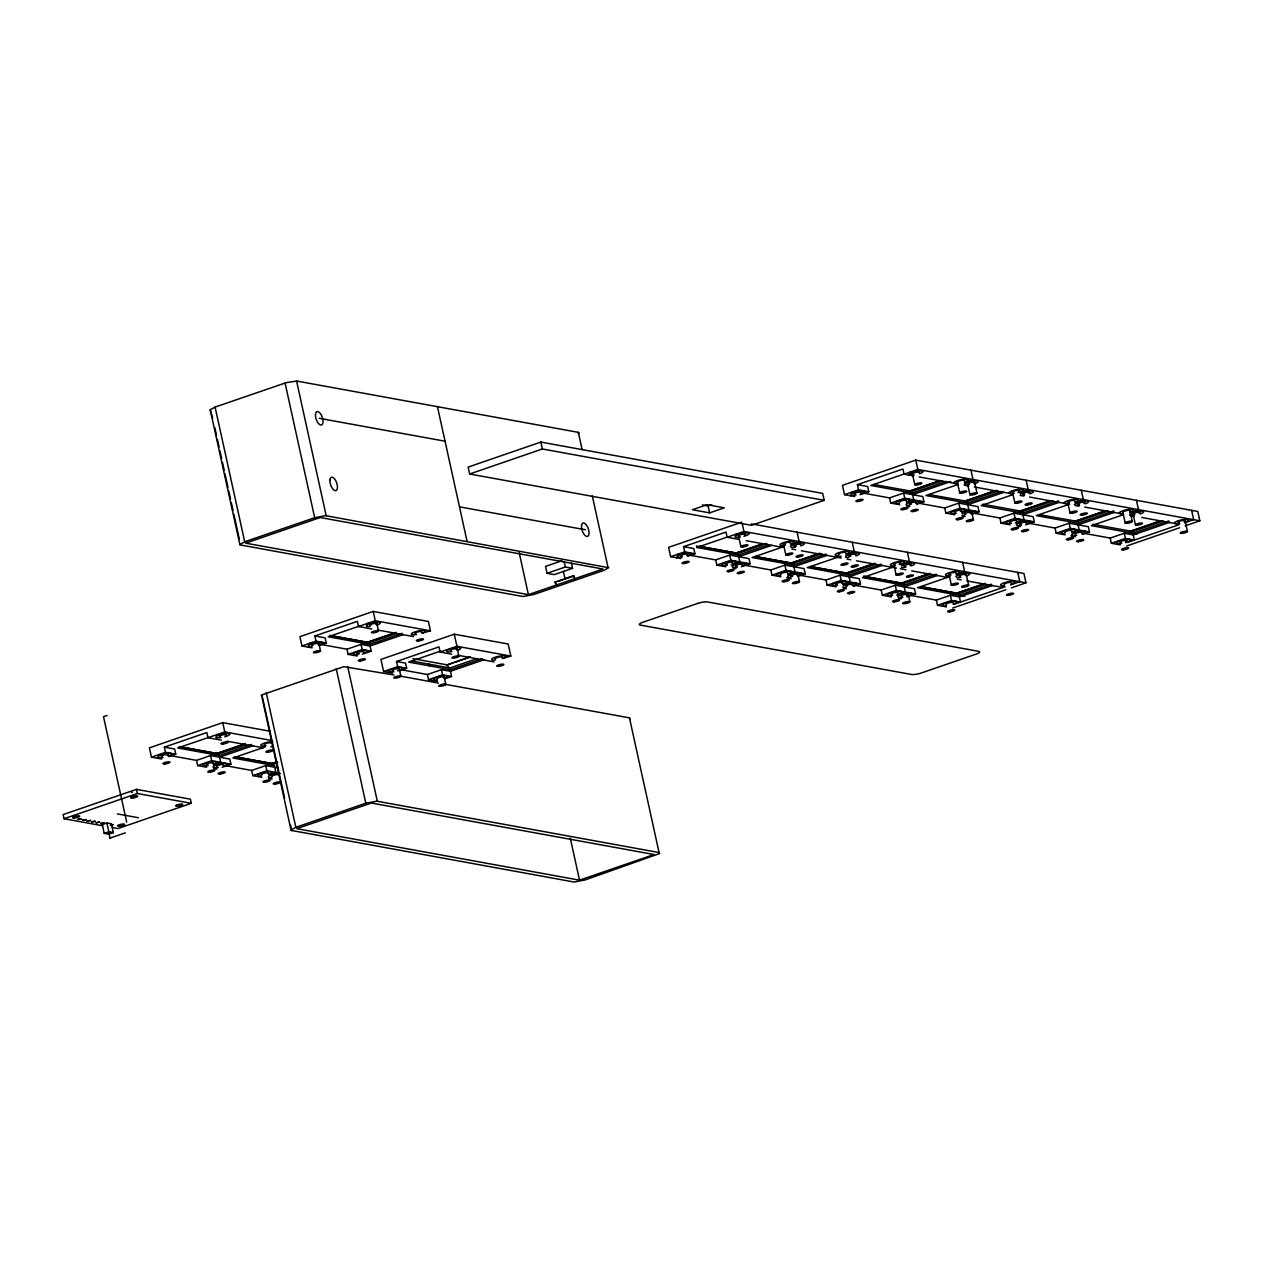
<?xml version="1.0" encoding="UTF-8"?>
<svg xmlns="http://www.w3.org/2000/svg" width="1263" height="1263" viewBox="0 0 1263 1263"><rect width="100%" height="100%" fill="white"/><g stroke="black" fill="none" stroke-linecap="round" stroke-linejoin="round"><path stroke-width="1.5" d="M239.828 544.669L244.706 541.78L314.676 517.704L325.633 515.651L608.766 567.719L603.903 570.387L533.917 594.463L522.961 596.515L239.954 544.874L210.226 409.765L215.089 407.096L286.117 382.689L296.584 381.031L578.328 432.341L579.149 433.035L578.249 433.935M290.948 830.201L295.826 827.297L365.812 803.221L376.769 801.168L659.065 852.541L659.744 853.504L585.053 879.979L574.097 882.032L291.09 830.391L261.504 695.013L343.836 666.69L394.024 674.979M629.827 719.121L629.463 717.858L444.197 684.12M540.848 442.082L468.147 467.089L469.662 474.004L751.517 525.329L824.218 500.322L822.687 493.407L540.848 442.082L542.364 448.981L824.218 500.322M469.662 474.004L542.364 448.981M416.537 634.563A7.246 1.595 -12.4 0 1 412.148 633.095A7.246 1.595 -12.4 0 1 423.279 630.411A7.246 1.595 -12.4 0 1 421.905 633.268L430.446 630.805L428.394 621.475L373.217 611.434L299.915 636.647L301.952 645.977L312.198 647.84M314.866 635.952L325.112 637.831L326.249 643.009L316.003 641.146L314.866 635.952L357.334 621.349L358.471 626.527L371.78 628.958M360.413 625.706L328.206 636.773L369.901 644.367L402.108 633.3M702.37 504.932L708.117 505.974L711.779 504.711M301.952 645.977L316.003 641.146M358.471 626.527L375.269 620.749L430.446 630.805M107.087 715.458L103.503 716.689L126.71 822.229M307.714 647.019L309.23 646.498M562.019 560.725L545.521 566.408L547.037 573.307L554.236 574.618L572.565 568.318L571.429 563.14M319.223 645.425L326.249 643.009M709.632 512.873L724.299 507.837L707.043 504.695L692.392 509.731L709.632 512.873L708.117 505.974M547.037 573.307L565.366 567.008L572.565 568.318M320.518 644.383L347.009 649.198L361.06 644.367L370.043 646.009L403.276 634.579M331.316 635.778L367.091 642.299L395.856 632.4M367.912 642.283L393.567 633.458M396.361 633.41L369.522 642.646L367.091 642.299M555.01 582.054L556.509 584.974L555.01 582.054L573.339 575.754L574.839 578.675L573.339 575.754M557.741 581.58L563.235 579.701M574.239 575.912L565.066 579.07L563.393 571.476M347.009 649.198L348.146 654.392L362.197 649.545L371.18 651.187L370.043 646.009M1185.183 525.85L1199.85 520.814L1197.798 511.483L915.77 460.127L842.453 485.339L844.505 494.67L854.751 496.533M528.408 594.652L602.94 569.013L320.202 517.514L245.654 543.153L528.408 594.652L519.188 552.689M741.902 522.14L668.585 547.368L670.637 556.683L680.868 558.562M362.402 654.202L371.18 651.187M857.419 484.66L867.665 486.523L868.802 491.702L858.556 489.839L857.419 484.66L902.934 468.999L904.071 474.178L913.575 475.914M683.551 546.674L693.782 548.537L694.934 553.715L684.688 551.852L683.551 546.674L726.004 532.07L727.141 537.249L738.555 539.333M904.75 473.783L870.76 485.481L912.439 493.075L946.445 481.377M844.505 494.67L858.556 489.839M904.071 474.178L917.822 469.441L1199.85 520.814M696.497 545.774L696.876 547.495L727.299 537.028M670.637 556.683L684.688 551.852M727.141 537.249L743.939 531.47L1025.982 582.827L1023.93 573.513L751.406 523.877M850.252 495.712L851.783 495.191M495.207 660.06A7.246 1.595 -12.4 0 1 493.249 658.007A7.246 1.595 -12.4 0 1 504.095 655.718A7.246 1.595 -12.4 0 1 502.295 658.56L510.836 656.097L508.184 644.019L454.27 634.2L380.952 659.412L383.605 671.506L392.604 673.132M676.384 557.741L677.915 557.22M860.024 494.717L868.802 491.702M687.893 556.146L694.934 553.715M396.519 661.496L405.518 663.122L406.654 668.301L397.671 666.675L396.519 661.496L438.987 646.877L440.124 652.055L451.68 654.171M270.282 731.277L222.73 722.625L149.413 747.838L151.465 757.169L161.711 759.031M440.803 650.998L408.596 662.08L450.291 669.674L482.498 658.591M383.605 671.506L397.671 666.675M440.124 652.055L456.922 646.277L510.836 656.097M164.379 747.143L174.626 749.022L175.762 754.2L165.516 752.338L164.379 747.143L206.832 732.54L207.985 737.718L221.293 740.15M863.071 493.075L889.547 497.906L903.598 493.059L922.827 496.564L923.963 501.743L916.938 504.158M940.209 480.477L909.644 490.991L912.06 491.339L942.482 480.871M906.787 492.238L939.783 480.887M388.104 672.326L389.636 671.79M689.188 555.104L715.679 559.919L729.73 555.089L748.959 558.593L750.096 563.772L741.318 566.787M699.986 546.5L735.776 553.02L762.741 543.737M734.75 553.636L764.068 543.548M766.815 543.516L738.192 553.368L735.776 553.02M399.629 670.716L406.654 668.301M950.818 481.55L912.596 494.701L913.733 499.88L906.708 502.295M151.465 757.169L165.516 752.338M272.334 740.607L224.782 731.94L177.704 747.964L219.399 755.558L251.605 744.491M696.876 547.495L738.571 555.089L768.993 544.621M889.547 497.906L890.683 503.084L904.75 498.254L923.963 501.743M771.946 545.284L738.713 556.73L739.85 561.909L731.072 564.924M715.679 559.919L716.816 565.098L730.867 560.267L750.096 563.772M157.212 758.21L158.743 757.689M958.128 484.439L925.921 495.522L967.616 503.116L1001.606 491.418M965.358 482.119L972.984 479.498L970.947 470.168M168.737 756.616L175.762 754.2M784.26 546.469L752.053 557.551L793.732 565.129L825.939 554.062M791.475 544.148L799.116 541.511L797.064 532.197M412.985 658.654L446.881 664.827L470.262 656.792M447.702 664.827L453.196 662.933M455.027 662.301L469.694 657.249M401.792 669.848L427.399 674.505L441.45 669.674L450.433 671.3L484.045 659.744M476.751 658.718L449.912 667.953L412.006 661.038M427.399 674.505L428.536 679.683L442.587 674.852L451.57 676.494L450.433 671.3M170.031 755.574L196.507 760.389L210.558 755.558L229.787 759.063L230.924 764.241L222.146 767.273M180.83 746.97L216.605 753.49L245.369 743.591M215.578 754.106L243.08 744.649M245.859 744.602L219.02 753.837L216.605 753.49M444.544 678.91L451.57 676.494M252.774 745.77L219.541 757.2L220.693 762.378L213.668 764.794M918.233 503.132L944.724 507.947L958.775 503.116L978.004 506.621L979.141 511.799L972.115 514.215M995.37 490.533L964.821 501.048L967.237 501.395L997.644 490.928M963.795 501.664L996.791 490.312M196.507 760.389L197.644 765.583L211.695 760.736L230.924 764.241M744.365 565.145L770.84 569.976L784.891 565.129L804.121 568.634L805.273 573.812L798.232 576.228M755.163 556.541L790.938 563.061L819.703 553.162M789.912 563.677L817.414 554.22M112.265 827.502L117.98 828.544L191.281 803.315L190.381 799.179L136.467 789.359L63.15 814.588L64.066 818.724L102.761 825.781M821.992 553.557L793.353 563.409L790.938 563.061M1004.164 492.223L967.758 504.758L968.895 509.936L961.869 512.352M265.088 746.938L232.881 758.021L274.576 765.615L274.197 763.878L234.397 756.632M944.724 507.947L945.861 513.125L959.912 508.294L979.141 511.799M827.107 555.341L793.89 566.771L795.027 571.95L788.001 574.365M64.066 818.724L137.383 793.511L191.281 803.315M770.84 569.976L771.993 575.154L786.044 570.308L805.273 573.812M1013.305 494.496L981.098 505.579L1022.777 513.157L1058.568 500.858M1020.52 492.175L1028.161 489.539L1026.109 480.224M841.142 556.083L807.215 567.592L848.91 575.186L881.116 564.103M846.652 554.189L854.277 551.568L852.241 542.237M786.723 577.838L788.254 577.302M225.193 765.615L251.684 770.446L265.735 765.615L278.128 767.872M235.992 757.011L271.782 763.531L277.165 761.684M272.587 763.515L276.25 762.268M277.765 762.647L271.782 763.531M106.929 823.018L102.271 824.613L104.213 833.375L108.697 834.196L113.338 832.601L111.412 823.823L106.929 823.018L108.855 831.78L113.338 832.601M975.304 513.52L999.886 517.988L1013.936 513.157L1033.166 516.662L1034.302 521.84L1025.524 524.871M1050.548 500.574L1019.983 511.089L1022.399 511.436L1052.821 500.969M1018.957 511.704L1050.121 500.985M251.684 770.446L252.821 775.624L266.872 770.793L279.691 773.13M799.526 575.186L826.018 580.017L840.069 575.186L859.298 578.691L860.435 583.869L853.409 586.285M810.325 566.598L846.115 573.102L874.88 563.219M845.089 573.718L872.575 564.261M875.37 564.229L848.531 573.465L846.115 573.102M1059.341 502.264L1022.935 514.799L1024.072 519.977L1015.278 522.993M268.83 774.835L275.855 772.419L274.718 767.241M999.886 517.988L1001.022 523.182L1015.089 518.335L1034.302 521.84M882.284 565.382L849.052 576.812L850.188 581.99L843.163 584.422M104.213 833.375L108.855 831.78M826.018 580.017L827.154 585.195L841.205 580.364L860.435 583.869M1068.466 504.537L1036.26 515.62L1077.955 523.214L1113.745 510.899M1075.697 502.216L1083.322 499.595L1081.286 490.265M894.599 566.566L862.392 577.633L904.071 585.227L936.278 574.16M901.814 564.245L909.455 561.609L907.402 552.294M125.353 832.838L110.07 838.095L108.855 833.012M1028.571 523.214L1055.063 528.045L1069.114 523.214L1088.343 526.703L1089.48 531.897L1082.454 534.312M1105.709 510.615L1075.16 521.13L1077.576 521.477L1107.983 511.026M1074.134 521.745L1105.283 511.026M854.704 585.243L881.179 590.058L895.23 585.227L914.459 588.732L915.612 593.91L906.818 596.925M863.608 576.291L901.277 583.159L930.042 573.26M900.251 583.774L929.584 573.686M930.531 574.27L903.692 583.506L901.277 583.159M1114.503 512.32L1078.097 524.84L1079.234 530.018L1072.208 532.449M1055.063 528.045L1056.2 533.223L1070.25 528.392L1089.48 531.897M937.446 575.439L904.229 586.869L905.366 592.047L896.572 595.062M881.179 590.058L882.332 595.236L896.383 590.405L915.612 593.91M1123.644 514.594L1091.437 525.661L1136.874 533.949M1130.859 512.257L1138.5 509.636L1136.447 500.306M949.76 576.607L917.554 587.69L964.869 596.31M956.991 574.286L964.616 571.665L962.58 562.335M1072.461 535.386L1070.929 535.907L1075.429 536.728M1083.749 533.27L1110.224 538.085L1124.275 533.254L1133.274 534.896L1169.68 522.361M1160.886 520.672L1130.322 531.186L1132.737 531.534L1163.16 521.066M1131.127 531.17L1160.46 521.082M909.865 595.283L936.357 600.114L950.408 595.283L959.391 596.91L992.623 585.479M920.664 586.679L956.454 593.2L985.219 583.301M955.428 593.815L982.914 584.359M1168.907 520.94L1133.116 533.254L1132.737 531.534L1092.953 524.287M985.708 584.327L958.87 593.547L956.454 593.2M991.455 584.201L959.249 595.283L958.87 593.547L920.964 586.648M1110.224 538.085L1111.361 543.264L1125.428 538.433L1134.411 540.075L1133.274 534.896M936.357 600.114L937.493 605.293L951.544 600.462L960.527 602.088L959.391 596.91M1127.385 542.49L1179.011 524.729M1184.505 522.835L1193.661 519.677L1191.625 510.363M953.502 604.503L1005.127 586.742M1010.637 584.864L1019.794 581.706L1017.741 572.376M1126.533 546.026L1179.689 527.745M952.665 608.056L1005.806 589.774M1011.316 587.879L1025.982 582.827M579.528 880.169L654.076 854.53L371.322 803.031L296.789 828.67L579.528 880.169L570.308 838.206M110.67 824.802L113.354 824.597L110.339 825.513M910.181 472.078L912.344 472.473M967.505 482.513L964.458 481.961A7.246 1.595 -12.4 0 0 966.258 479.119A7.246 1.595 -12.4 0 0 955.396 481.408A7.246 1.595 -12.4 0 0 957.37 483.445M1019.62 492.002L1022.683 492.57M1077.844 502.611L1074.797 502.058A7.246 1.595 -12.4 0 0 1076.171 499.201A7.246 1.595 -12.4 0 0 1065.025 501.885A7.246 1.595 -12.4 0 0 1069.414 503.353M1133.022 512.652L1129.959 512.099A7.246 1.595 -12.4 0 0 1131.759 509.257A7.246 1.595 -12.4 0 0 1120.897 511.547A7.246 1.595 -12.4 0 0 1122.87 513.599M1186.036 522.314L1185.136 522.156A7.246 1.595 -12.4 0 0 1186.51 519.298A7.246 1.595 -12.4 0 0 1175.364 521.982A7.246 1.595 -12.4 0 0 1179.753 523.45M919.18 476.925L957.749 483.95M964.995 485.276L968.737 485.955M974.357 486.981L1012.91 494.007M1023.914 495.996L1020.157 495.317A7.246 1.595 -12.4 0 0 1024.498 495.159M1029.519 497.022L1069.587 504.316M1079.076 506.053L1075.334 505.374A7.246 1.595 -12.4 0 0 1079.66 505.216M1084.696 507.079L1123.249 514.088M1130.496 515.415L1134.253 516.093M1141.736 517.467L1178.426 524.145M873.87 484.471L912.06 491.339L912.439 493.075M929.031 494.528L967.237 501.395L967.616 503.116M982.614 504.19L1022.399 511.436L1022.777 513.157M1039.37 514.625L1077.576 521.477L1077.955 523.214M852.146 492.049L854.293 492.428M907.308 502.09L909.471 502.485M962.485 512.131L964.632 512.525M1017.646 522.187L1019.809 522.582M1072.824 532.228L1074.971 532.623M890.683 503.084L899.682 504.711M906.929 506.037L909.913 506.589M945.861 513.125L954.844 514.767M962.09 516.078L965.09 516.63M1001.022 523.182L1010.021 524.808M1017.268 526.134L1020.251 526.671M1056.2 533.223L1065.183 534.865M1111.361 543.264L1120.36 544.906M319.255 418.306L445.05 441.213M736.313 534.091L738.46 534.486M793.638 544.542L790.575 543.974A7.246 1.595 -12.4 0 0 791.964 541.132A7.246 1.595 -12.4 0 0 780.818 543.816A7.246 1.595 -12.4 0 0 785.207 545.269M848.799 554.583L845.752 554.031A7.246 1.595 -12.4 0 0 847.552 551.189A7.246 1.595 -12.4 0 0 836.69 553.478A7.246 1.595 -12.4 0 0 838.664 555.515M900.914 564.072L903.976 564.624M959.138 574.681L956.091 574.128A7.246 1.595 -12.4 0 0 957.465 571.271A7.246 1.595 -12.4 0 0 946.334 573.955A7.246 1.595 -12.4 0 0 950.723 575.423M1012.152 584.327L1011.253 584.169A7.246 1.595 -12.4 0 0 1013.052 581.327A7.246 1.595 -12.4 0 0 1002.191 583.617A7.246 1.595 -12.4 0 0 1004.164 585.669M746.165 540.706L782.318 547.289M791.822 549.026L795.627 549.721M801.342 550.763L841.284 558.041M846.999 559.083L850.804 559.762M856.503 560.804L896.462 568.082M900.266 568.776L905.966 569.818M911.681 570.86L947.818 577.444M957.338 579.164L961.143 579.859M966.842 580.901L1002.996 587.484M698.392 546.121L738.192 553.368L738.571 555.089M755.463 556.509L793.353 563.409L793.732 565.129M810.625 566.55L848.531 573.465L848.91 575.186M863.908 576.26L903.692 583.506L904.071 585.227M459.479 506.842L585.274 529.75M678.263 554.062L680.425 554.457M733.44 564.103L735.587 564.498M788.601 574.16L790.764 574.554M843.779 584.201L845.926 584.595M898.94 594.257L901.103 594.652M716.816 565.098L725.799 566.74M733.045 568.05L736.045 568.603M771.993 575.154L780.976 576.781M788.223 578.107L791.206 578.643M827.154 585.195L836.138 586.837M843.384 588.148L846.384 588.7M882.332 595.236L891.315 596.878M898.561 598.204L901.545 598.741M937.493 605.293L946.476 606.919M367.628 623.385L369.791 623.78M377.495 630L413.633 636.584M457.459 655.213L494.038 661.875M329.722 635.4L369.522 642.646L369.901 644.367M309.593 643.341L311.756 643.735M348.146 654.392L357.129 656.018M428.536 679.683L437.519 681.325M399.818 676.037L438.403 683.062M217.141 734.577L219.304 734.971M227.008 741.192L263.146 747.775M179.22 746.591L219.02 753.837L219.399 755.558M159.106 754.532L161.254 754.927M214.268 764.589L216.431 764.983M269.445 774.629L271.592 775.024M197.644 765.583L206.627 767.209M213.889 768.536L216.873 769.072M252.821 775.624L261.804 777.266M269.051 778.576L272.05 779.129M117.348 813.893L138.472 817.745M262.183 695.976L261.346 695.518M446.881 664.827L450.291 669.674M210.211 409.986L212.737 418.148M1185.089 520.751L1187.457 531.518A3.631 0.789 -12.4 0 1 1182.168 533.349A3.631 0.789 -12.4 0 1 1182.105 531.944A3.631 0.789 -12.4 0 1 1187.457 531.518M1133.069 514.057L1135.437 524.84M1129.911 510.694L1132.28 521.477A3.631 0.789 -12.4 0 1 1126.991 523.292A3.631 0.789 -12.4 0 1 1126.943 521.887A3.631 0.789 -12.4 0 1 1132.28 521.477M1122.823 512.194L1125.191 522.961M1124.275 533.254L1125.428 538.433M1067.661 502.153L1070.029 512.92M1069.114 523.214L1070.25 528.392M1012.484 492.096L1014.852 502.879M1013.936 513.157L1015.089 518.335M974.641 482.419L977.009 493.202A3.631 0.789 -12.4 0 1 971.721 495.017A3.631 0.789 -12.4 0 1 971.673 493.612A3.631 0.789 -12.4 0 1 977.009 493.202M967.553 483.918L969.937 494.686M971.784 512.431L973.394 519.756A3.631 0.789 -12.4 0 1 968.09 521.587A3.631 0.789 -12.4 0 1 968.042 520.182A3.631 0.789 -12.4 0 1 973.394 519.756M957.322 482.056L959.691 492.823M958.775 503.116L959.912 508.294M966.274 574.586L968.658 585.353A3.631 0.789 -12.4 0 1 963.353 587.184A3.631 0.789 -12.4 0 1 963.306 585.779A3.631 0.789 -12.4 0 1 968.658 585.353M948.955 574.207L951.323 584.99M950.408 595.283L951.544 600.462M915.77 460.127L917.822 469.441M912.391 473.878L914.759 484.645M903.598 493.059L904.75 498.254M908.239 594.557L909.849 601.867A3.631 0.789 -12.4 0 1 904.561 603.698A3.631 0.789 -12.4 0 1 904.513 602.293A3.631 0.789 -12.4 0 1 909.849 601.867M893.778 564.166L896.146 574.933M895.23 585.227L896.383 590.405M840.069 575.186L841.205 580.364M797.9 574.46L799.511 581.785A3.631 0.789 -12.4 0 1 794.222 583.601A3.631 0.789 -12.4 0 1 794.174 582.196A3.631 0.789 -12.4 0 1 799.511 581.785M783.439 544.069L785.807 554.852M784.891 565.129L786.044 570.308M742.312 524.003L743.939 531.47M738.523 535.891L740.892 546.658M729.73 555.089L730.867 560.267M578.328 432.341L582.132 449.66M592.284 495.838L607.945 567.024M629.463 717.858L659.065 852.541M564.229 561.83L565.366 567.008M437.456 406.686L467.073 541.369M454.27 634.2L456.922 646.277M457.332 648.977L458.943 656.302A3.631 0.789 -12.4 0 1 453.638 658.118A3.631 0.789 -12.4 0 1 453.591 656.728A3.631 0.789 -12.4 0 1 458.943 656.302M444.213 677.126L445.823 684.451A3.631 0.789 -12.4 0 1 440.534 686.267A3.631 0.789 -12.4 0 1 440.487 684.862A3.631 0.789 -12.4 0 1 445.823 684.451M441.45 669.674L442.587 674.852M429.073 664.149L429.452 665.869M399.282 668.948L400.892 676.273A3.631 0.789 -12.4 0 1 395.603 678.089A3.631 0.789 -12.4 0 1 395.556 676.684A3.631 0.789 -12.4 0 1 400.892 676.273M376.927 623.685L378.537 630.995A3.631 0.789 -12.4 0 1 373.248 632.826A3.631 0.789 -12.4 0 1 373.201 631.421A3.631 0.789 -12.4 0 1 378.537 630.995M373.217 611.434L375.269 620.749M361.06 644.367L362.197 649.545M296.584 381.031L326.186 515.714M347.704 666.548L377.321 801.231M285.075 383.021L314.676 517.704M336.195 668.537L365.812 803.221M318.892 643.641L320.502 650.966A3.631 0.789 -12.4 0 1 315.213 652.782A3.631 0.789 -12.4 0 1 315.15 651.392A3.631 0.789 -12.4 0 1 320.502 650.966M215.089 407.096L244.706 541.78M214.852 427.778L216.541 435.467M217.394 439.319L219.083 447.007M219.936 450.859L221.625 458.564M222.462 462.4L224.167 470.104M225.003 473.957L227.972 487.423M228.808 491.26L230.498 498.964M231.35 502.816L233.039 510.505M233.892 514.357L239.386 539.364M266.225 692.613L295.826 827.297M262.593 697.902L284.601 797.948M290.522 824.881L291.785 830.659M265.735 765.615L266.872 770.793M222.73 722.625L224.782 731.94M210.558 755.558L211.695 760.736M136.467 789.359L137.383 793.511M451.996 651.676A7.246 1.595 -12.4 0 1 447.607 650.208A7.246 1.595 -12.4 0 1 458.753 647.524A7.246 1.595 -12.4 0 1 457.38 650.382M393.961 671.648A7.246 1.595 -12.4 0 1 389.904 669.99A7.246 1.595 -12.4 0 1 401.508 667.543A7.246 1.595 -12.4 0 1 397.624 670.874M437.172 680.031A7.246 1.595 -12.4 0 1 435.198 677.978A7.246 1.595 -12.4 0 1 446.06 675.689A7.246 1.595 -12.4 0 1 444.26 678.531M451.301 650.824A3.631 0.789 -12.4 0 1 451.254 649.687A3.631 0.789 -12.4 0 1 456.275 648.629A3.631 0.789 -12.4 0 1 456.306 649.766M495.649 658.954A3.631 0.789 -12.4 0 1 498.222 657.202A3.631 0.789 -12.4 0 1 502.137 657.391M393.251 670.795A3.631 0.789 -12.4 0 1 393.219 669.643A3.631 0.789 -12.4 0 1 398.224 668.601A3.631 0.789 -12.4 0 1 398.271 669.737M437.614 678.926A3.631 0.789 -12.4 0 1 440.645 677.063A3.631 0.789 -12.4 0 1 443.755 677.631M906.203 504.158A7.246 1.595 -12.4 0 1 917.333 500.937A7.246 1.595 -12.4 0 1 916.654 503.795M909.565 505.279A7.246 1.595 -12.4 0 1 906.234 504.995M1014.252 493.296A7.246 1.595 -12.4 0 1 1010.195 491.654A7.246 1.595 -12.4 0 1 1021.799 489.207A7.246 1.595 -12.4 0 1 1017.915 492.523M964.237 484.187A7.246 1.595 -12.4 0 1 975.368 480.982A7.246 1.595 -12.4 0 1 974.704 483.824M967.616 485.324A7.246 1.595 -12.4 0 1 964.269 485.024M956.217 513.267A7.246 1.595 -12.4 0 1 951.828 511.799A7.246 1.595 -12.4 0 1 962.959 509.115A7.246 1.595 -12.4 0 1 961.585 511.973M969.353 484.25A3.631 0.789 -12.4 0 1 968.184 483.319A3.631 0.789 -12.4 0 1 973.363 482.071A3.631 0.789 -12.4 0 1 973.631 483.208M1013.542 492.459A3.631 0.789 -12.4 0 1 1013.51 491.307A3.631 0.789 -12.4 0 1 1018.515 490.249A3.631 0.789 -12.4 0 1 1018.562 491.402M911.318 504.205A3.631 0.789 -12.4 0 1 910.149 503.29A3.631 0.789 -12.4 0 1 915.312 502.043A3.631 0.789 -12.4 0 1 915.596 503.179M955.507 512.415A3.631 0.789 -12.4 0 1 955.46 511.278A3.631 0.789 -12.4 0 1 960.48 510.22A3.631 0.789 -12.4 0 1 960.512 511.357M856.109 495.033A7.246 1.595 -12.4 0 1 851.72 493.58A7.246 1.595 -12.4 0 1 862.866 490.897A7.246 1.595 -12.4 0 1 861.492 493.738M914.159 475.077A7.246 1.595 -12.4 0 1 909.77 473.609A7.246 1.595 -12.4 0 1 920.901 470.925A7.246 1.595 -12.4 0 1 919.527 473.783M899.319 503.416A7.246 1.595 -12.4 0 1 897.346 501.379A7.246 1.595 -12.4 0 1 908.208 499.09A7.246 1.595 -12.4 0 1 906.408 501.932M913.449 474.225A3.631 0.789 -12.4 0 1 913.196 473.183A3.631 0.789 -12.4 0 1 917.948 472.03A3.631 0.789 -12.4 0 1 919.022 472.883M957.812 482.355A3.631 0.789 -12.4 0 1 960.369 480.603A3.631 0.789 -12.4 0 1 964.285 480.793M855.414 494.196A3.631 0.789 -12.4 0 1 855.367 493.044A3.631 0.789 -12.4 0 1 860.387 491.986A3.631 0.789 -12.4 0 1 860.419 493.138M899.761 502.327A3.631 0.789 -12.4 0 1 902.335 500.574A3.631 0.789 -12.4 0 1 906.25 500.764M1071.703 534.296A7.246 1.595 -12.4 0 1 1082.833 531.091A7.246 1.595 -12.4 0 1 1082.17 533.933M1076.786 535.228A7.246 1.595 -12.4 0 1 1071.734 535.133M1129.754 514.341A7.246 1.595 -12.4 0 1 1140.884 511.12A7.246 1.595 -12.4 0 1 1140.205 513.962M1133.116 515.462A7.246 1.595 -12.4 0 1 1129.785 515.178M1121.718 543.406A7.246 1.595 -12.4 0 1 1117.66 541.748A7.246 1.595 -12.4 0 1 1129.264 539.317A7.246 1.595 -12.4 0 1 1125.396 542.632M1134.869 514.388A3.631 0.789 -12.4 0 1 1133.7 513.457A3.631 0.789 -12.4 0 1 1138.863 512.21A3.631 0.789 -12.4 0 1 1139.131 513.362M1179.058 522.598A3.631 0.789 -12.4 0 1 1179.011 521.445A3.631 0.789 -12.4 0 1 1184.031 520.388A3.631 0.789 -12.4 0 1 1184.062 521.54M1075.523 534.328A3.631 0.789 -12.4 0 1 1078.539 532.465A3.631 0.789 -12.4 0 1 1081.649 533.033M1121.007 542.553A3.631 0.789 -12.4 0 1 1120.976 541.417A3.631 0.789 -12.4 0 1 1125.98 540.359A3.631 0.789 -12.4 0 1 1126.028 541.511M1016.32 524.729A7.246 1.595 -12.4 0 1 1026.898 521.082A7.246 1.595 -12.4 0 1 1026.993 523.892M1021.625 525.187A7.246 1.595 -12.4 0 1 1017.299 525.329M1074.355 504.758A7.246 1.595 -12.4 0 1 1084.933 501.111A7.246 1.595 -12.4 0 1 1085.043 503.921M1064.835 533.554A7.246 1.595 -12.4 0 1 1062.862 531.518A7.246 1.595 -12.4 0 1 1073.724 529.229A7.246 1.595 -12.4 0 1 1071.924 532.07M1078.965 504.363A3.631 0.789 -12.4 0 1 1078.918 503.227A3.631 0.789 -12.4 0 1 1083.922 502.169A3.631 0.789 -12.4 0 1 1083.97 503.306M1123.312 512.494A3.631 0.789 -12.4 0 1 1125.886 510.741A3.631 0.789 -12.4 0 1 1129.801 510.931M1020.914 524.334A3.631 0.789 -12.4 0 1 1020.883 523.182A3.631 0.789 -12.4 0 1 1025.888 522.124A3.631 0.789 -12.4 0 1 1025.935 523.277M1065.277 532.465A3.631 0.789 -12.4 0 1 1068.293 530.602A3.631 0.789 -12.4 0 1 1071.419 531.17M962.059 513.662A7.246 1.595 -12.4 0 1 973.205 510.978A7.246 1.595 -12.4 0 1 971.831 513.836M964.743 515.336A7.246 1.595 -12.4 0 1 962.122 515.288M1020.109 493.707A7.246 1.595 -12.4 0 1 1031.24 491.023A7.246 1.595 -12.4 0 1 1029.866 493.865M1011.379 523.308A7.246 1.595 -12.4 0 1 1006.99 521.856A7.246 1.595 -12.4 0 1 1018.136 519.172A7.246 1.595 -12.4 0 1 1016.747 522.014M1024.53 494.291A3.631 0.789 -12.4 0 1 1023.362 493.359A3.631 0.789 -12.4 0 1 1028.524 492.112A3.631 0.789 -12.4 0 1 1028.792 493.265M1069.445 502.469A3.631 0.789 -12.4 0 1 1068.119 501.648A3.631 0.789 -12.4 0 1 1072.95 500.322A3.631 0.789 -12.4 0 1 1074.276 501.158M965.753 514.278A3.631 0.789 -12.4 0 1 965.927 513.046A3.631 0.789 -12.4 0 1 971.121 512.115A3.631 0.789 -12.4 0 1 970.031 513.504M1010.668 522.472A3.631 0.789 -12.4 0 1 1010.432 521.414A3.631 0.789 -12.4 0 1 1015.168 520.277A3.631 0.789 -12.4 0 1 1016.241 521.13M732.098 566.645A7.246 1.595 -12.4 0 1 742.676 563.014A7.246 1.595 -12.4 0 1 742.786 565.808M737.403 567.103A7.246 1.595 -12.4 0 1 733.077 567.261M790.37 546.216A7.246 1.595 -12.4 0 1 801.5 542.995A7.246 1.595 -12.4 0 1 800.821 545.853M795.453 547.147A7.246 1.595 -12.4 0 1 791.127 547.289M780.629 575.486A7.246 1.595 -12.4 0 1 778.655 573.449A7.246 1.595 -12.4 0 1 789.501 571.16A7.246 1.595 -12.4 0 1 787.702 573.986M794.743 546.295A3.631 0.789 -12.4 0 1 794.49 545.237A3.631 0.789 -12.4 0 1 799.242 544.1A3.631 0.789 -12.4 0 1 800.316 544.953M796.337 546.169A3.631 0.789 -12.4 0 1 795.485 546.263M839.106 554.425A3.631 0.789 -12.4 0 1 841.663 552.673A3.631 0.789 -12.4 0 1 845.579 552.862M736.708 566.25A3.631 0.789 -12.4 0 1 736.661 565.114A3.631 0.789 -12.4 0 1 741.681 564.056A3.631 0.789 -12.4 0 1 741.713 565.208M781.055 574.397A3.631 0.789 -12.4 0 1 783.628 572.628A3.631 0.789 -12.4 0 1 787.544 572.834M682.241 557.062A7.246 1.595 -12.4 0 1 677.852 555.594A7.246 1.595 -12.4 0 1 688.998 552.91A7.246 1.595 -12.4 0 1 687.609 555.767M740.276 537.091A7.246 1.595 -12.4 0 1 736.218 535.433A7.246 1.595 -12.4 0 1 747.838 532.986A7.246 1.595 -12.4 0 1 743.954 536.317M727.172 565.24A7.246 1.595 -12.4 0 1 722.783 563.772A7.246 1.595 -12.4 0 1 733.914 561.088A7.246 1.595 -12.4 0 1 732.54 563.945M739.581 536.238A3.631 0.789 -12.4 0 1 739.534 535.102A3.631 0.789 -12.4 0 1 744.539 534.044A3.631 0.789 -12.4 0 1 744.586 535.18M785.239 544.4A3.631 0.789 -12.4 0 1 783.897 543.564A3.631 0.789 -12.4 0 1 788.728 542.253A3.631 0.789 -12.4 0 1 790.07 543.09M682.273 556.178A3.631 0.789 -12.4 0 1 681.104 555.262A3.631 0.789 -12.4 0 1 686.283 554.015A3.631 0.789 -12.4 0 1 686.551 555.152M727.204 564.372A3.631 0.789 -12.4 0 1 725.862 563.535A3.631 0.789 -12.4 0 1 730.693 562.224A3.631 0.789 -12.4 0 1 732.035 563.045M897.614 596.799A7.246 1.595 -12.4 0 1 908.192 593.152A7.246 1.595 -12.4 0 1 908.286 595.947M902.919 597.241A7.246 1.595 -12.4 0 1 898.593 597.399M955.87 576.354A7.246 1.595 -12.4 0 1 967 573.134A7.246 1.595 -12.4 0 1 966.337 575.991M960.954 577.286A7.246 1.595 -12.4 0 1 956.628 577.428M946.129 605.624A7.246 1.595 -12.4 0 1 944.156 603.588A7.246 1.595 -12.4 0 1 955.017 601.299A7.246 1.595 -12.4 0 1 953.218 604.14M960.259 576.433A3.631 0.789 -12.4 0 1 960.212 575.281A3.631 0.789 -12.4 0 1 965.216 574.239A3.631 0.789 -12.4 0 1 965.264 575.375M1004.606 584.564A3.631 0.789 -12.4 0 1 1007.179 582.811A3.631 0.789 -12.4 0 1 1011.095 583.001M902.208 596.404A3.631 0.789 -12.4 0 1 902.398 595.157A3.631 0.789 -12.4 0 1 907.576 594.226A3.631 0.789 -12.4 0 1 906.487 595.631M946.571 604.535A3.631 0.789 -12.4 0 1 949.129 602.783A3.631 0.789 -12.4 0 1 953.06 602.972M843.352 585.732A7.246 1.595 -12.4 0 1 854.498 583.048A7.246 1.595 -12.4 0 1 853.125 585.906M846.036 587.406A7.246 1.595 -12.4 0 1 842.689 587.106M901.403 565.777A7.246 1.595 -12.4 0 1 912.533 563.093A7.246 1.595 -12.4 0 1 911.16 565.935M905.792 567.229A7.246 1.595 -12.4 0 1 901.466 567.387M892.673 595.378A7.246 1.595 -12.4 0 1 888.284 593.91A7.246 1.595 -12.4 0 1 899.43 591.242A7.246 1.595 -12.4 0 1 898.04 594.084M905.824 566.361A3.631 0.789 -12.4 0 1 904.655 565.429A3.631 0.789 -12.4 0 1 909.818 564.182A3.631 0.789 -12.4 0 1 910.102 565.335M950.755 574.539A3.631 0.789 -12.4 0 1 949.413 573.702A3.631 0.789 -12.4 0 1 954.244 572.392A3.631 0.789 -12.4 0 1 955.586 573.228M847.047 586.348A3.631 0.789 -12.4 0 1 846.999 585.211A3.631 0.789 -12.4 0 1 852.02 584.153A3.631 0.789 -12.4 0 1 852.051 585.29M891.962 594.526A3.631 0.789 -12.4 0 1 891.725 593.484A3.631 0.789 -12.4 0 1 896.462 592.347A3.631 0.789 -12.4 0 1 897.535 593.2M787.496 576.228A7.246 1.595 -12.4 0 1 798.626 573.007A7.246 1.595 -12.4 0 1 797.948 575.865M790.859 577.349A7.246 1.595 -12.4 0 1 787.528 577.065M895.546 565.366A7.246 1.595 -12.4 0 1 891.489 563.708A7.246 1.595 -12.4 0 1 903.092 561.261A7.246 1.595 -12.4 0 1 899.209 564.593M845.531 556.257A7.246 1.595 -12.4 0 1 856.661 553.052A7.246 1.595 -12.4 0 1 855.998 555.894M848.91 557.378A7.246 1.595 -12.4 0 1 845.563 557.094M837.511 585.337A7.246 1.595 -12.4 0 1 833.122 583.869A7.246 1.595 -12.4 0 1 844.252 581.185A7.246 1.595 -12.4 0 1 842.879 584.043M850.646 556.304A3.631 0.789 -12.4 0 1 849.32 555.483A3.631 0.789 -12.4 0 1 854.151 554.157A3.631 0.789 -12.4 0 1 855.477 554.994M894.836 564.514A3.631 0.789 -12.4 0 1 894.804 563.377A3.631 0.789 -12.4 0 1 899.809 562.319A3.631 0.789 -12.4 0 1 899.856 563.472M792.611 576.275A3.631 0.789 -12.4 0 1 791.443 575.36A3.631 0.789 -12.4 0 1 796.621 574.112A3.631 0.789 -12.4 0 1 796.89 575.249M836.801 584.485A3.631 0.789 -12.4 0 1 836.753 583.348A3.631 0.789 -12.4 0 1 841.774 582.29A3.631 0.789 -12.4 0 1 841.805 583.427M131.526 792.485A3.631 0.789 -12.4 0 1 132.378 792.217M212.926 767.13A7.246 1.595 -12.4 0 1 223.519 763.484A7.246 1.595 -12.4 0 1 223.614 766.294M218.246 767.588A7.246 1.595 -12.4 0 1 213.905 767.73M270.977 747.159A7.246 1.595 -12.4 0 1 273.013 745.58M261.457 775.956A7.246 1.595 -12.4 0 1 259.483 773.919A7.246 1.595 -12.4 0 1 270.345 771.63A7.246 1.595 -12.4 0 1 268.545 774.472M217.536 766.736A3.631 0.789 -12.4 0 1 217.283 765.678A3.631 0.789 -12.4 0 1 222.035 764.541A3.631 0.789 -12.4 0 1 223.109 765.394M261.899 774.866A3.631 0.789 -12.4 0 1 264.914 773.003A3.631 0.789 -12.4 0 1 268.024 773.572M163.069 757.532A7.246 1.595 -12.4 0 1 158.68 756.063A7.246 1.595 -12.4 0 1 169.826 753.38A7.246 1.595 -12.4 0 1 168.453 756.237M266.035 745.754A7.246 1.595 -12.4 0 1 261.646 744.286A7.246 1.595 -12.4 0 1 272.792 741.602M221.12 737.56A7.246 1.595 -12.4 0 1 217.047 735.919A7.246 1.595 -12.4 0 1 228.666 733.471A7.246 1.595 -12.4 0 1 224.782 736.787M208 765.71A7.246 1.595 -12.4 0 1 203.611 764.257A7.246 1.595 -12.4 0 1 214.757 761.573A7.246 1.595 -12.4 0 1 213.368 764.415M220.409 736.724A3.631 0.789 -12.4 0 1 220.362 735.571A3.631 0.789 -12.4 0 1 225.382 734.513A3.631 0.789 -12.4 0 1 225.414 735.666M264.772 744.854A3.631 0.789 -12.4 0 1 267.33 743.102A3.631 0.789 -12.4 0 1 271.245 743.291M162.374 756.679A3.631 0.789 -12.4 0 1 162.327 755.542A3.631 0.789 -12.4 0 1 167.332 754.485A3.631 0.789 -12.4 0 1 167.379 755.621M208.032 764.841A3.631 0.789 -12.4 0 1 206.69 764.004A3.631 0.789 -12.4 0 1 211.521 762.694A3.631 0.789 -12.4 0 1 212.863 763.531M271.703 777.834A7.246 1.595 -12.4 0 1 268.356 777.534M268.324 776.698A7.246 1.595 -12.4 0 1 280.165 773.477M272.129 776.729A3.631 0.789 -12.4 0 1 274.245 775.087A3.631 0.789 -12.4 0 1 278.728 774.929M311.85 646.545A7.246 1.595 -12.4 0 1 309.877 644.493A7.246 1.595 -12.4 0 1 320.739 642.204A7.246 1.595 -12.4 0 1 318.939 645.046M369.885 626.574A7.246 1.595 -12.4 0 1 367.912 624.538A7.246 1.595 -12.4 0 1 378.774 622.249A7.246 1.595 -12.4 0 1 376.974 625.074M358.487 654.518A7.246 1.595 -12.4 0 1 354.098 653.066A7.246 1.595 -12.4 0 1 365.244 650.382A7.246 1.595 -12.4 0 1 363.87 653.224M370.896 625.532A3.631 0.789 -12.4 0 1 370.864 624.38A3.631 0.789 -12.4 0 1 375.869 623.322A3.631 0.789 -12.4 0 1 375.916 624.475M415.827 633.71A3.631 0.789 -12.4 0 1 415.574 632.668A3.631 0.789 -12.4 0 1 420.326 631.516A3.631 0.789 -12.4 0 1 421.4 632.368M312.861 645.488A3.631 0.789 -12.4 0 1 312.814 644.351A3.631 0.789 -12.4 0 1 317.834 643.293A3.631 0.789 -12.4 0 1 317.866 644.446M357.792 653.681A3.631 0.789 -12.4 0 1 357.54 652.624A3.631 0.789 -12.4 0 1 362.276 651.487A3.631 0.789 -12.4 0 1 363.349 652.34M359.387 653.555A3.631 0.789 -12.4 0 1 358.518 653.65M109.802 838.285L110.37 837.716L109.802 838.285M77.911 819.403L81.4 818.771L77.911 819.403M82.474 820.24L85.963 819.608L82.474 820.24M87.036 821.061L90.526 820.445L87.036 821.061M91.599 821.897L95.088 821.266L91.599 821.897M96.162 822.734L99.651 822.102L96.162 822.734M100.724 823.555L104.213 822.939L100.724 823.555M107.229 833.17L110.718 832.538L107.229 833.17M177.357 804.799L176.646 805.084A3.631 0.789 -12.4 0 0 176.094 806.173L176.662 806.236A3.631 0.789 -12.4 0 0 180.941 805.462L181.667 805.178A3.631 0.789 -12.4 0 0 182.219 804.089L181.667 804.026A3.631 0.789 -12.4 0 0 177.388 804.799M697.76 603.398L642.772 622.312A7.246 1.595 -12.4 0 0 640.262 625.074L911.507 674.474A7.246 1.595 -12.4 0 0 921.201 673.021L976.188 654.108A7.246 1.595 -12.4 0 0 978.714 651.345L707.454 601.946A7.246 1.595 -12.4 0 0 697.76 603.398M498.569 666.311A3.631 0.789 -12.4 0 0 503.858 664.48A3.631 0.789 -12.4 0 0 498.522 664.906A3.631 0.789 -12.4 0 0 498.569 666.311M912.928 511.531A3.631 0.789 -12.4 0 0 918.217 509.715A3.631 0.789 -12.4 0 0 912.881 510.126A3.631 0.789 -12.4 0 0 912.928 511.531M957.859 519.709A3.631 0.789 -12.4 0 0 963.148 517.893A3.631 0.789 -12.4 0 0 957.796 518.319A3.631 0.789 -12.4 0 0 957.859 519.709M1016.652 503.195A3.631 0.789 -12.4 0 0 1021.941 501.379A3.631 0.789 -12.4 0 0 1016.604 501.806A3.631 0.789 -12.4 0 0 1016.652 503.195M857.751 501.49A3.631 0.789 -12.4 0 0 863.055 499.659A3.631 0.789 -12.4 0 0 857.703 500.085A3.631 0.789 -12.4 0 0 857.751 501.49M902.682 509.668A3.631 0.789 -12.4 0 0 907.971 507.852A3.631 0.789 -12.4 0 0 902.635 508.263A3.631 0.789 -12.4 0 0 902.682 509.668M961.49 493.154A3.631 0.789 -12.4 0 0 966.779 491.339A3.631 0.789 -12.4 0 0 961.427 491.749A3.631 0.789 -12.4 0 0 961.49 493.154M916.559 484.976A3.631 0.789 -12.4 0 0 921.848 483.145A3.631 0.789 -12.4 0 0 916.512 483.571A3.631 0.789 -12.4 0 0 916.559 484.976M1078.428 541.669A3.631 0.789 -12.4 0 0 1083.733 539.854A3.631 0.789 -12.4 0 0 1078.381 540.28A3.631 0.789 -12.4 0 0 1078.428 541.669M1123.36 549.863A3.631 0.789 -12.4 0 0 1128.648 548.031A3.631 0.789 -12.4 0 0 1123.312 548.458A3.631 0.789 -12.4 0 0 1123.36 549.863M1137.237 525.155A3.631 0.789 -12.4 0 0 1142.526 523.34A3.631 0.789 -12.4 0 0 1137.189 523.766A3.631 0.789 -12.4 0 0 1137.237 525.155M1023.267 531.628A3.631 0.789 -12.4 0 0 1028.556 529.813A3.631 0.789 -12.4 0 0 1023.219 530.223A3.631 0.789 -12.4 0 0 1023.267 531.628M1068.198 539.806A3.631 0.789 -12.4 0 0 1073.487 537.991A3.631 0.789 -12.4 0 0 1068.135 538.401A3.631 0.789 -12.4 0 0 1068.198 539.806M1082.059 515.115A3.631 0.789 -12.4 0 0 1087.348 513.299A3.631 0.789 -12.4 0 0 1082.012 513.709A3.631 0.789 -12.4 0 0 1082.059 515.115M1013.021 529.765A3.631 0.789 -12.4 0 0 1018.31 527.934A3.631 0.789 -12.4 0 0 1012.973 528.36A3.631 0.789 -12.4 0 0 1013.021 529.765M1071.829 513.252A3.631 0.789 -12.4 0 0 1077.118 511.42A3.631 0.789 -12.4 0 0 1071.766 511.847A3.631 0.789 -12.4 0 0 1071.829 513.252M1026.898 505.074A3.631 0.789 -12.4 0 0 1032.187 503.242A3.631 0.789 -12.4 0 0 1026.851 503.669A3.631 0.789 -12.4 0 0 1026.898 505.074M739.044 573.56A3.631 0.789 -12.4 0 0 744.349 571.729A3.631 0.789 -12.4 0 0 738.997 572.155A3.631 0.789 -12.4 0 0 739.044 573.56M783.976 581.738A3.631 0.789 -12.4 0 0 789.264 579.906A3.631 0.789 -12.4 0 0 783.928 580.333A3.631 0.789 -12.4 0 0 783.976 581.738M842.784 565.224A3.631 0.789 -12.4 0 0 848.073 563.409A3.631 0.789 -12.4 0 0 842.721 563.819A3.631 0.789 -12.4 0 0 842.784 565.224M797.853 557.046A3.631 0.789 -12.4 0 0 803.142 555.215A3.631 0.789 -12.4 0 0 797.806 555.641A3.631 0.789 -12.4 0 0 797.853 557.046M683.883 563.503A3.631 0.789 -12.4 0 0 689.172 561.688A3.631 0.789 -12.4 0 0 683.836 562.098A3.631 0.789 -12.4 0 0 683.883 563.503M728.814 571.681A3.631 0.789 -12.4 0 0 734.103 569.866A3.631 0.789 -12.4 0 0 728.751 570.292A3.631 0.789 -12.4 0 0 728.814 571.681M787.607 555.167A3.631 0.789 -12.4 0 0 792.896 553.352A3.631 0.789 -12.4 0 0 787.559 553.778A3.631 0.789 -12.4 0 0 787.607 555.167M742.676 546.99A3.631 0.789 -12.4 0 0 747.98 545.174A3.631 0.789 -12.4 0 0 742.628 545.584A3.631 0.789 -12.4 0 0 742.676 546.99M949.492 611.876A3.631 0.789 -12.4 0 0 954.781 610.061A3.631 0.789 -12.4 0 0 949.429 610.471A3.631 0.789 -12.4 0 0 949.492 611.876M1008.284 595.362A3.631 0.789 -12.4 0 0 1013.573 593.547A3.631 0.789 -12.4 0 0 1008.237 593.957A3.631 0.789 -12.4 0 0 1008.284 595.362M849.383 593.642A3.631 0.789 -12.4 0 0 854.688 591.826A3.631 0.789 -12.4 0 0 849.336 592.252A3.631 0.789 -12.4 0 0 849.383 593.642M894.315 601.835A3.631 0.789 -12.4 0 0 899.603 600.004A3.631 0.789 -12.4 0 0 894.267 600.43A3.631 0.789 -12.4 0 0 894.315 601.835M953.123 585.322A3.631 0.789 -12.4 0 0 958.412 583.49A3.631 0.789 -12.4 0 0 953.06 583.916A3.631 0.789 -12.4 0 0 953.123 585.322M908.192 577.128A3.631 0.789 -12.4 0 0 913.481 575.312A3.631 0.789 -12.4 0 0 908.144 575.739A3.631 0.789 -12.4 0 0 908.192 577.128M839.153 591.779A3.631 0.789 -12.4 0 0 844.442 589.963A3.631 0.789 -12.4 0 0 839.09 590.374A3.631 0.789 -12.4 0 0 839.153 591.779M897.946 575.265A3.631 0.789 -12.4 0 0 903.234 573.449A3.631 0.789 -12.4 0 0 897.898 573.86A3.631 0.789 -12.4 0 0 897.946 575.265M853.014 567.087A3.631 0.789 -12.4 0 0 858.319 565.271A3.631 0.789 -12.4 0 0 852.967 565.682A3.631 0.789 -12.4 0 0 853.014 567.087M581.485 525.818A7.073 3.205 71 0 0 586.742 536.475A7.073 3.205 71 0 0 587.563 526.924A7.073 3.205 71 0 0 581.485 525.818M315.482 414.39A7.073 3.205 71 0 0 320.739 425.047A7.073 3.205 71 0 0 321.544 415.495A7.073 3.205 71 0 0 315.482 414.39M329.911 480.003A7.073 3.205 71 0 0 335.169 490.66A7.073 3.205 71 0 0 335.974 481.108A7.073 3.205 71 0 0 329.911 480.003M74.438 817.998A3.631 0.789 -12.4 0 0 79.727 816.166A3.631 0.789 -12.4 0 0 74.391 816.593A3.631 0.789 -12.4 0 0 74.438 817.998M132.489 798.027A3.631 0.789 -12.4 0 0 137.778 796.211A3.631 0.789 -12.4 0 0 132.441 796.621A3.631 0.789 -12.4 0 0 132.489 798.027M119.369 826.176A3.631 0.789 -12.4 0 0 124.658 824.36A3.631 0.789 -12.4 0 0 119.322 824.771A3.631 0.789 -12.4 0 0 119.369 826.176M219.888 774.03A3.631 0.789 -12.4 0 0 225.177 772.214A3.631 0.789 -12.4 0 0 219.841 772.624A3.631 0.789 -12.4 0 0 219.888 774.03M264.804 782.207A3.631 0.789 -12.4 0 0 270.108 780.392A3.631 0.789 -12.4 0 0 264.756 780.802A3.631 0.789 -12.4 0 0 264.804 782.207M164.711 763.973A3.631 0.789 -12.4 0 0 170 762.157A3.631 0.789 -12.4 0 0 164.664 762.584A3.631 0.789 -12.4 0 0 164.711 763.973M209.642 772.167A3.631 0.789 -12.4 0 0 214.931 770.335A3.631 0.789 -12.4 0 0 209.595 770.762A3.631 0.789 -12.4 0 0 209.642 772.167M267.677 752.195A3.631 0.789 -12.4 0 0 272.966 750.38A3.631 0.789 -12.4 0 0 267.63 750.79A3.631 0.789 -12.4 0 0 267.677 752.195M222.762 744.018A3.631 0.789 -12.4 0 0 228.05 742.186A3.631 0.789 -12.4 0 0 222.698 742.612A3.631 0.789 -12.4 0 0 222.762 744.018M275.05 784.07A3.631 0.789 -12.4 0 0 280.339 782.255A3.631 0.789 -12.4 0 0 275.002 782.665A3.631 0.789 -12.4 0 0 275.05 784.07M360.129 660.975A3.631 0.789 -12.4 0 0 365.417 659.144A3.631 0.789 -12.4 0 0 360.081 659.57A3.631 0.789 -12.4 0 0 360.129 660.975M418.179 641.004A3.631 0.789 -12.4 0 0 423.468 639.189A3.631 0.789 -12.4 0 0 418.132 639.599A3.631 0.789 -12.4 0 0 418.179 641.004"/></g></svg>
